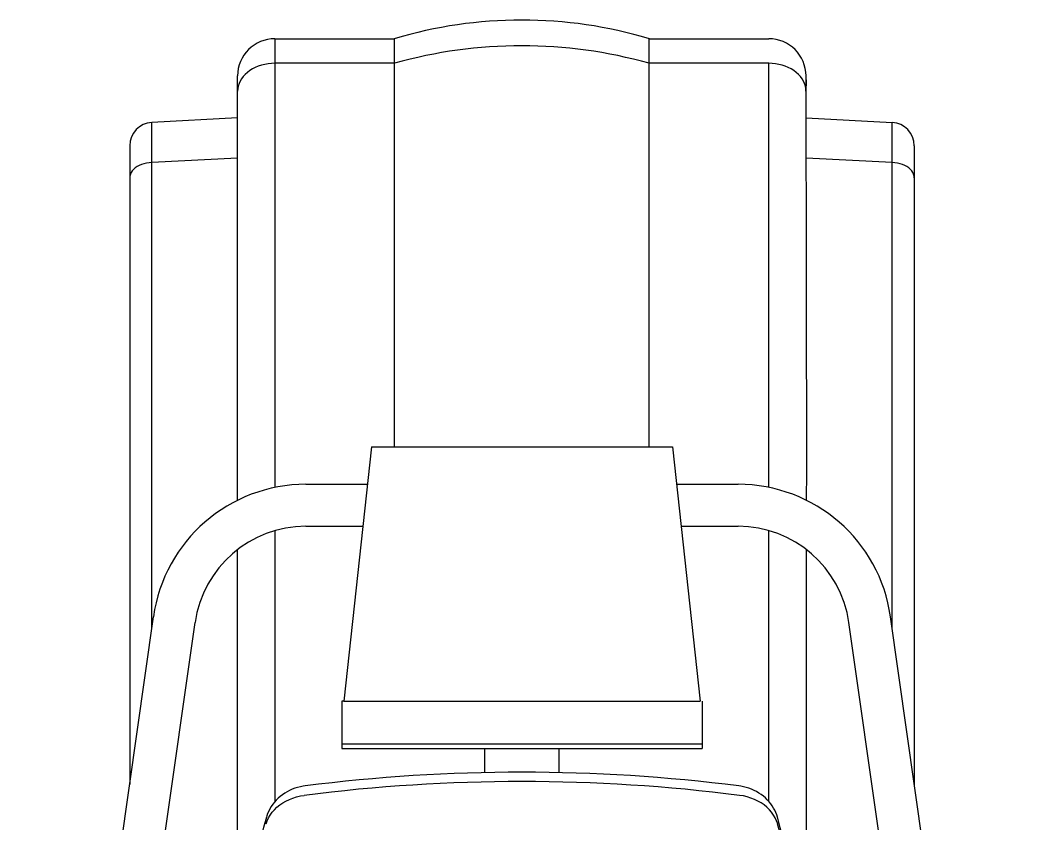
# Model space of a CAD drawing. Header units: millimetres. Extents: x 29224 to 62779, y 35576 to 54938.
# Drawn here: x 59134 to 59751, y 36977 to 37470 of the extents above; entities that cross this region are included whole.
import ezdxf

# ---------------------------------------------------------------- set-up
doc = ezdxf.new("R2010")
doc.units = ezdxf.units.MM

# ---------------------------------------------------------------- blocks, each defined once
blk = doc.blocks.new('A$C29B01179')
for p, q in [((784.39, 634.45, -1035.45), (1362.84, 552.53, -1035.45)), ((782.57, 608.67, -1035.45), (1359.23, 527, -1035.45)), ((1652.08, 567.13, -1035.45), (1259.77, 567.13, -1035.45)), ((1633.46, 567.03, -1035.45), (1632.37, 567.13, -1035.45)), ((1634.54, 566.74, -1035.45), (1633.46, 567.03, -1035.45)), ((1635.59, 566.26, -1035.45), (1634.54, 566.74, -1035.45)), ((1636.6, 565.59, -1035.45), (1635.59, 566.26, -1035.45)), ((1637.55, 564.75, -1035.45), (1636.6, 565.59, -1035.45)), ((1638.43, 563.75, -1035.45), (1637.55, 564.75, -1035.45)), ((1639.22, 562.6, -1035.45), (1638.43, 563.75, -1035.45)), ((1639.92, 561.32, -1035.45), (1639.22, 562.6, -1035.45)), ((1640.52, 559.91, -1035.45), (1639.92, 561.32, -1035.45)), ((1641.01, 558.42, -1035.45), (1640.52, 559.91, -1035.45)), ((1641.38, 556.84, -1035.45), (1641.01, 558.42, -1035.45)), ((1641.63, 555.21, -1035.45), (1641.38, 556.84, -1035.45)), ((1641.75, 553.55, -1035.45), (1641.63, 555.21, -1035.45)), ((1355.62, 553.55, -1035.45), (1666.39, 553.55, -1035.45)), ((1644.5, 501.04, -1035.45), (1641.75, 553.55, -1035.45)), ((1669.14, 501.03, -1035.45), (1666.39, 553.55, -1035.45)), ((1163.34, 500.92, -1035.45), (1250.93, 500.92, -1035.45)), ((1250.93, 500.92, -1035.45), (1294.82, 500.92, -1035.45)), ((1294.82, 500.92, -1035.45), (1339.03, 500.92, -1035.45)), ((1339.03, 500.92, -1035.45), (1404.03, 500.92, -1035.45)), ((1434.29, 500.92, -1035.45), (1694.96, 500.92, -1035.45)), ((1687.16, 500.81, -1035.45), (1685.58, 500.92, -1035.45)), ((1688.73, 500.51, -1035.45), (1687.16, 500.81, -1035.45)), ((1690.27, 500.02, -1035.45), (1688.73, 500.51, -1035.45)), ((1691.77, 499.34, -1035.45), (1690.27, 500.02, -1035.45)), ((1693.21, 498.49, -1035.45), (1691.77, 499.34, -1035.45)), ((1694.59, 497.45, -1035.45), (1693.21, 498.49, -1035.45)), ((1695.9, 496.26, -1035.45), (1694.59, 497.45, -1035.45)), ((1697.11, 494.9, -1035.45), (1695.9, 496.26, -1035.45)), ((1698.23, 493.41, -1035.45), (1697.11, 494.9, -1035.45)), ((1699.24, 491.78, -1035.45), (1698.23, 493.41, -1035.45)), ((1700.13, 490.03, -1035.45), (1699.24, 491.78, -1035.45)), ((1700.9, 488.19, -1035.45), (1700.13, 490.03, -1035.45)), ((1701.54, 486.26, -1035.45), (1700.9, 488.19, -1035.45)), ((1235.57, 483.34, -1035.45), (1237.44, 482.7, -1035.45)), ((1237.44, 482.7, -1035.45), (1239.27, 481.87, -1035.45)), ((1239.27, 481.87, -1035.45), (1241.03, 480.84, -1035.45)), ((1240.47, 482.95, -1035.45), (1239.82, 483.15, -1035.45)), ((1241.97, 482.43, -1035.45), (1240.47, 482.95, -1035.45)), ((1241.03, 480.84, -1035.45), (1242.72, 479.63, -1035.45)), ((1243.45, 481.79, -1035.45), (1241.97, 482.43, -1035.45)), ((1244.89, 481.06, -1035.45), (1243.45, 481.79, -1035.45)), ((1246.29, 480.23, -1035.45), (1244.89, 481.06, -1035.45)), ((1702.04, 484.26, -1035.45), (1701.54, 486.26, -1035.45)), ((1702.4, 482.2, -1035.45), (1702.04, 484.26, -1035.45)), ((1702.62, 480.11, -1035.45), (1702.4, 482.2, -1035.45)), ((1242.72, 479.63, -1035.45), (1244.32, 478.25, -1035.45)), ((1244.32, 478.25, -1035.45), (1245.82, 476.7, -1035.45)), ((1245.82, 476.7, -1035.45), (1247.21, 474.99, -1035.45)), ((1247.64, 479.31, -1035.45), (1246.29, 480.23, -1035.45)), ((1247.21, 474.99, -1035.45), (1248.48, 473.15, -1035.45)), ((1248.94, 478.29, -1035.45), (1247.64, 479.31, -1035.45)), ((1250.18, 477.18, -1035.45), (1248.94, 478.29, -1035.45)), ((1265.87, 478.01, -1035.45), (1249.25, 478.01, -1035.45)), ((1251.36, 475.98, -1035.45), (1250.18, 477.18, -1035.45)), ((1252.47, 474.71, -1035.45), (1251.36, 475.98, -1035.45)), ((1253.51, 473.36, -1035.45), (1252.47, 474.71, -1035.45)), ((1293.37, 478.01, -1035.45), (1265.87, 478.01, -1035.45)), ((1320.49, 478.01, -1035.45), (1293.37, 478.01, -1035.45)), ((1347.36, 478, -1035.45), (1320.49, 478.01, -1035.45)), ((1373.95, 478, -1035.45), (1347.36, 478, -1035.45)), ((1400.27, 477.99, -1035.45), (1373.95, 478, -1035.45)), ((1415.65, 477.99, -1035.45), (1400.27, 477.99, -1035.45)), ((1450.88, 477.98, -1035.45), (1442.18, 477.98, -1035.45)), ((1475.17, 477.98, -1035.45), (1450.88, 477.98, -1035.45)), ((1499.19, 477.99, -1035.45), (1475.17, 477.98, -1035.45)), ((1522.91, 477.99, -1035.45), (1499.19, 477.99, -1035.45)), ((1546.35, 478, -1035.45), (1522.91, 477.99, -1035.45)), ((1569.51, 478.01, -1035.45), (1546.35, 478, -1035.45)), ((1592.44, 478.01, -1035.45), (1569.51, 478.01, -1035.45)), ((1615.08, 478.02, -1035.45), (1592.44, 478.01, -1035.45)), ((1637.44, 478.02, -1035.45), (1615.08, 478.02, -1035.45)), ((1659.48, 478.01, -1035.45), (1637.44, 478.02, -1035.45)), ((1681.24, 478.01, -1035.45), (1659.48, 478.01, -1035.45)), ((1717.77, 478, -1035.45), (1681.24, 478.01, -1035.45)), ((1702.69, 478, -1035.45), (1702.62, 480.11, -1035.45)), ((1702.69, 467.8, -1035.45), (1702.69, 478, -1035.45)), ((1717.77, 478, -1035.45), (1717.77, 404.72, -1035.45)), ((1248.48, 473.15, -1035.45), (1249.61, 471.17, -1035.45)), ((1249.61, 471.17, -1035.45), (1250.62, 469.09, -1035.45)), ((1250.62, 469.09, -1035.45), (1251.47, 466.9, -1035.45)), ((1254.47, 471.94, -1035.45), (1253.51, 473.36, -1035.45)), ((1255.34, 470.46, -1035.45), (1254.47, 471.94, -1035.45)), ((1256.13, 468.92, -1035.45), (1255.34, 470.46, -1035.45)), ((1256.84, 467.33, -1035.45), (1256.13, 468.92, -1035.45)), ((1251.47, 466.9, -1035.45), (1252.18, 464.63, -1035.45)), ((1252.18, 464.63, -1035.45), (1252.72, 462.3, -1035.45)), ((1257.45, 465.69, -1035.45), (1256.84, 467.33, -1035.45)), ((1257.97, 464.02, -1035.45), (1257.45, 465.69, -1035.45)), ((1258.39, 462.33, -1035.45), (1257.97, 464.02, -1035.45)), ((1258.73, 460.61, -1035.45), (1258.39, 462.33, -1035.45)), ((1702.69, 434.77, -1035.45), (1702.69, 467.8, -1035.45)), ((1252.72, 462.3, -1035.45), (1253.11, 459.91, -1035.45)), ((1258.89, 459.46, -1035.45), (1258.73, 460.61, -1035.45)), ((1418.34, 458.92, -1035.45), (1418.34, 424.02, -1035.45)), ((1444.13, 458.92, -1035.45), (1444.13, 421.22, -1035.45)), ((1281.93, 436.88, -1035.45), (1281.93, 215.62, -1035.45)), ((1310.97, 436.88, -1035.45), (1281.93, 436.88, -1035.45)), ((1284.79, 436.88, -1035.45), (1284.79, 215.62, -1035.45)), ((1310.97, 435.67, -1035.45), (1310.97, 436.88, -1035.45)), ((1467.06, 418.73, -1035.45), (1310.97, 435.67, -1035.45)), ((1310.97, 435.67, -1035.45), (1310.97, 216.83, -1035.45)), ((1702.68, 404.63, -1035.45), (1702.69, 434.77, -1035.45)), ((1467.06, 418.73, -1035.45), (1467.06, 233.77, -1035.45)), ((1467.06, 404.63, -1035.45), (1717.8, 404.63, -1035.45)), ((1267.08, 349.17, -1035.45), (1281.93, 349.17, -1035.45)), ((1267.07, 303.33, -1035.45), (1281.93, 303.33, -1035.45)), ((1467.06, 248.14, -1035.45), (1717.8, 248.14, -1035.45)), ((1702.69, 215.12, -1035.45), (1702.68, 248.14, -1035.45)), ((1717.77, 248.06, -1035.45), (1717.77, 174.78, -1035.45)), ((1467.06, 233.77, -1035.45), (1310.97, 216.83, -1035.45)), ((1418.34, 228.48, -1035.45), (1418.34, 193.58, -1035.45)), ((1444.13, 231.28, -1035.45), (1444.13, 193.58, -1035.45)), ((1310.97, 215.62, -1035.45), (1281.93, 215.62, -1035.45)), ((1702.69, 182.1, -1035.45), (1702.69, 215.12, -1035.45)), ((1252.72, 190.29, -1035.45), (1253.11, 192.68, -1035.45)), ((1258.38, 190.2, -1035.45), (1258.71, 191.9, -1035.45)), ((1258.71, 191.9, -1035.45), (1258.89, 193.13, -1035.45)), ((1250.62, 183.5, -1035.45), (1251.47, 185.69, -1035.45)), ((1251.47, 185.69, -1035.45), (1252.18, 187.96, -1035.45)), ((1252.18, 187.96, -1035.45), (1252.72, 190.29, -1035.45)), ((1256.15, 183.71, -1035.45), (1256.84, 185.27, -1035.45)), ((1256.84, 185.27, -1035.45), (1257.44, 186.87, -1035.45)), ((1257.44, 186.87, -1035.45), (1257.95, 188.52, -1035.45)), ((1257.95, 188.52, -1035.45), (1258.38, 190.2, -1035.45)), ((1247.21, 177.6, -1035.45), (1248.48, 179.44, -1035.45)), ((1248.48, 179.44, -1035.45), (1249.61, 181.42, -1035.45)), ((1249.61, 181.42, -1035.45), (1250.62, 183.5, -1035.45)), ((1252.61, 178.05, -1035.45), (1253.6, 179.37, -1035.45)), ((1253.6, 179.37, -1035.45), (1254.53, 180.75, -1035.45)), ((1254.53, 180.75, -1035.45), (1255.38, 182.2, -1035.45)), ((1255.38, 182.2, -1035.45), (1256.15, 183.71, -1035.45)), ((1702.69, 174.78, -1035.45), (1702.69, 182.1, -1035.45)), ((1241.03, 171.75, -1035.45), (1242.72, 172.96, -1035.45)), ((1242.72, 172.96, -1035.45), (1244.32, 174.35, -1035.45)), ((1244.32, 174.35, -1035.45), (1245.82, 175.89, -1035.45)), ((1245.33, 171.77, -1035.45), (1246.68, 172.61, -1035.45)), ((1245.82, 175.89, -1035.45), (1247.21, 177.6, -1035.45)), ((1246.68, 172.61, -1035.45), (1247.97, 173.53, -1035.45)), ((1247.97, 173.53, -1035.45), (1249.22, 174.54, -1035.45)), ((1249.22, 174.54, -1035.45), (1250.41, 175.63, -1035.45)), ((1249.47, 174.77, -1035.45), (1259.86, 174.77, -1035.45)), ((1250.41, 175.63, -1035.45), (1251.54, 176.8, -1035.45)), ((1251.54, 176.8, -1035.45), (1252.61, 178.05, -1035.45)), ((1259.86, 174.77, -1035.45), (1285.95, 174.77, -1035.45)), ((1285.95, 174.77, -1035.45), (1311.81, 174.77, -1035.45)), ((1311.81, 174.77, -1035.45), (1337.4, 174.77, -1035.45)), ((1337.4, 174.77, -1035.45), (1362.75, 174.78, -1035.45)), ((1362.75, 174.78, -1035.45), (1387.86, 174.78, -1035.45)), ((1387.86, 174.78, -1035.45), (1412.75, 174.78, -1035.45)), ((1412.75, 174.78, -1035.45), (1415.72, 174.78, -1035.45)), ((1442.24, 174.78, -1035.45), (1461.76, 174.78, -1035.45)), ((1461.76, 174.78, -1035.45), (1482.97, 174.78, -1035.45)), ((1482.97, 174.78, -1035.45), (1503.96, 174.78, -1035.45)), ((1503.96, 174.78, -1035.45), (1524.76, 174.78, -1035.45)), ((1524.76, 174.78, -1035.45), (1545.33, 174.78, -1035.45)), ((1545.33, 174.78, -1035.45), (1565.7, 174.77, -1035.45)), ((1565.7, 174.77, -1035.45), (1585.85, 174.77, -1035.45)), ((1585.85, 174.77, -1035.45), (1609.85, 174.77, -1035.45)), ((1609.85, 174.77, -1035.45), (1633.55, 174.77, -1035.45)), ((1633.55, 174.77, -1035.45), (1656.92, 174.77, -1035.45)), ((1656.92, 174.77, -1035.45), (1679.97, 174.77, -1035.45)), ((1679.97, 174.77, -1035.45), (1702.69, 174.77, -1035.45)), ((1702.4, 170.57, -1035.45), (1702.61, 172.66, -1035.45)), ((1702.61, 172.66, -1035.45), (1702.69, 174.78, -1035.45)), ((1235.57, 169.25, -1035.45), (1237.44, 169.89, -1035.45)), ((1237.44, 169.89, -1035.45), (1239.27, 170.72, -1035.45)), ((1239.27, 170.72, -1035.45), (1241.03, 171.75, -1035.45)), ((1239.82, 169.44, -1035.45), (1241.05, 169.83, -1035.45)), ((1241.05, 169.83, -1035.45), (1242.51, 170.38, -1035.45)), ((1242.51, 170.38, -1035.45), (1243.94, 171.03, -1035.45)), ((1243.94, 171.03, -1035.45), (1245.33, 171.77, -1035.45)), ((1700.89, 164.59, -1035.45), (1701.53, 166.52, -1035.45)), ((1701.53, 166.52, -1035.45), (1702.03, 168.52, -1035.45)), ((1702.03, 168.52, -1035.45), (1702.4, 170.57, -1035.45)), ((1698.23, 159.37, -1035.45), (1699.23, 160.99, -1035.45)), ((1699.23, 160.99, -1035.45), (1700.13, 162.74, -1035.45)), ((1700.13, 162.74, -1035.45), (1700.89, 164.59, -1035.45)), ((1691.76, 153.43, -1035.45), (1693.21, 154.29, -1035.45)), ((1693.21, 154.29, -1035.45), (1694.59, 155.32, -1035.45)), ((1694.59, 155.32, -1035.45), (1695.89, 156.52, -1035.45)), ((1695.89, 156.52, -1035.45), (1697.11, 157.87, -1035.45)), ((1697.11, 157.87, -1035.45), (1698.23, 159.37, -1035.45)), ((1259.18, 151.69, -1035.45), (1133.5, 151.77, -1035.45)), ((1404.09, 151.66, -1035.45), (1259.18, 151.69, -1035.45)), ((1452.01, 151.65, -1035.45), (1434.32, 151.66, -1035.45)), ((1565.12, 151.7, -1035.45), (1452.01, 151.65, -1035.45)), ((1694.96, 151.86, -1035.45), (1565.12, 151.7, -1035.45)), ((1641.75, 98.95, -1035.45), (1644.52, 151.73, -1035.45)), ((1669.16, 151.74, -1035.45), (1666.39, 98.95, -1035.45)), ((1685.58, 151.86, -1035.45), (1687.16, 151.96, -1035.45)), ((1687.74, 151.86, -1035.45), (1685.58, 151.86, -1035.45)), ((1687.16, 151.96, -1035.45), (1688.73, 152.26, -1035.45)), ((1689.64, 151.85, -1035.45), (1687.74, 151.86, -1035.45)), ((1688.73, 152.26, -1035.45), (1690.27, 152.75, -1035.45)), ((1691.22, 151.85, -1035.45), (1689.64, 151.85, -1035.45)), ((1690.27, 152.75, -1035.45), (1691.76, 153.43, -1035.45)), ((1692.54, 151.85, -1035.45), (1691.22, 151.85, -1035.45)), ((782.57, 43.83, -1035.45), (1359.23, 125.5, -1035.45)), ((784.39, 18.05, -1035.45), (1362.84, 99.97, -1035.45)), ((1355.62, 98.95, -1035.45), (1641.75, 98.95, -1035.45)), ((1641.63, 97.29, -1035.45), (1641.75, 98.95, -1035.45)), ((1641.75, 98.95, -1035.45), (1644.41, 98.93, -1035.45)), ((1644.41, 98.93, -1035.45), (1646.94, 98.92, -1035.45)), ((1646.94, 98.92, -1035.45), (1649.34, 98.9, -1035.45)), ((1649.34, 98.9, -1035.45), (1651.61, 98.89, -1035.45)), ((1651.61, 98.89, -1035.45), (1653.73, 98.89, -1035.45)), ((1653.73, 98.89, -1035.45), (1655.7, 98.88, -1035.45)), ((1655.7, 98.88, -1035.45), (1657.51, 98.88, -1035.45)), ((1657.51, 98.88, -1035.45), (1659.17, 98.87, -1035.45)), ((1659.17, 98.87, -1035.45), (1660.66, 98.87, -1035.45)), ((1660.66, 98.87, -1035.45), (1661.99, 98.88, -1035.45)), ((1661.99, 98.88, -1035.45), (1663.15, 98.88, -1035.45)), ((1663.15, 98.88, -1035.45), (1664.13, 98.89, -1035.45)), ((1664.13, 98.89, -1035.45), (1664.94, 98.89, -1035.45)), ((1664.94, 98.89, -1035.45), (1665.57, 98.9, -1035.45)), ((1665.57, 98.9, -1035.45), (1666.03, 98.92, -1035.45)), ((1666.03, 98.92, -1035.45), (1666.3, 98.93, -1035.45)), ((1666.3, 98.93, -1035.45), (1666.39, 98.95, -1035.45)), ((1639.92, 91.18, -1035.45), (1640.52, 92.59, -1035.45)), ((1640.52, 92.59, -1035.45), (1641.01, 94.08, -1035.45)), ((1641.01, 94.08, -1035.45), (1641.38, 95.66, -1035.45)), ((1641.38, 95.66, -1035.45), (1641.63, 97.29, -1035.45)), ((1635.59, 86.24, -1035.45), (1636.6, 86.91, -1035.45)), ((1636.6, 86.91, -1035.45), (1637.55, 87.75, -1035.45)), ((1637.55, 87.75, -1035.45), (1638.43, 88.75, -1035.45)), ((1638.43, 88.75, -1035.45), (1639.22, 89.9, -1035.45)), ((1639.22, 89.9, -1035.45), (1639.92, 91.18, -1035.45)), ((1652.09, 85.37, -1035.45), (1259.77, 85.37, -1035.45)), ((1632.37, 85.37, -1035.45), (1633.46, 85.47, -1035.45)), ((1633.46, 85.47, -1035.45), (1634.54, 85.76, -1035.45)), ((1634.54, 85.76, -1035.45), (1635.59, 86.24, -1035.45))]:
    blk.add_line(p, q)
for centre, radius, start, end in [((1652.08, 552.8, -1035.45), 14.33, 3.01008, 90.00118), ((1349.59, 458.92, -1035.45), 94.54, 359.99998, 81.93926), ((1349.59, 458.92, -1035.45), 68.76, 359.99988, 81.93937), ((1106.05, 12.63, -1035.45), 489.17, 74.13015, 86.49004), ((1694.86, 478, -1035.45), 22.92, 359.99327, 89.75393), ((202.18, 326.3, -1035.45), 1059.39, 352.75432, 7.24568), ((211.45, 326.3, -1035.45), 1055.87, 352.75438, 7.24562), ((1424.4, 326.39, -1035.45), 289.07, 344.29543, 15.70457), ((1455.75, 326.39, -1035.45), 273.48, 343.35563, 16.64437), ((1349.59, 193.58, -1035.45), 68.76, 278.06063, 0.00012), ((1349.59, 193.58, -1035.45), 94.54, 278.06074, 0.00002), ((1694.86, 174.77, -1035.45), 22.92, 270.24607, 0.00673), ((1103.11, 635.27, -1035.45), 484.47, 273.51497, 285.86668), ((1105.95, 640.55, -1035.45), 489.76, 273.51743, 285.86239), ((1652.09, 99.69, -1035.45), 14.32, 269.98303, 357.02049)]:
    blk.add_arc(centre, radius, start, end)

msp = doc.modelspace()

# ---------------------------------------------------------------- block references
at = {"rotation": 90}
msp.add_blockref('A$C29B01179', (59768.9, 35740.94, 1035.45), dxfattribs=at)

doc.saveas('drawing.dxf')
